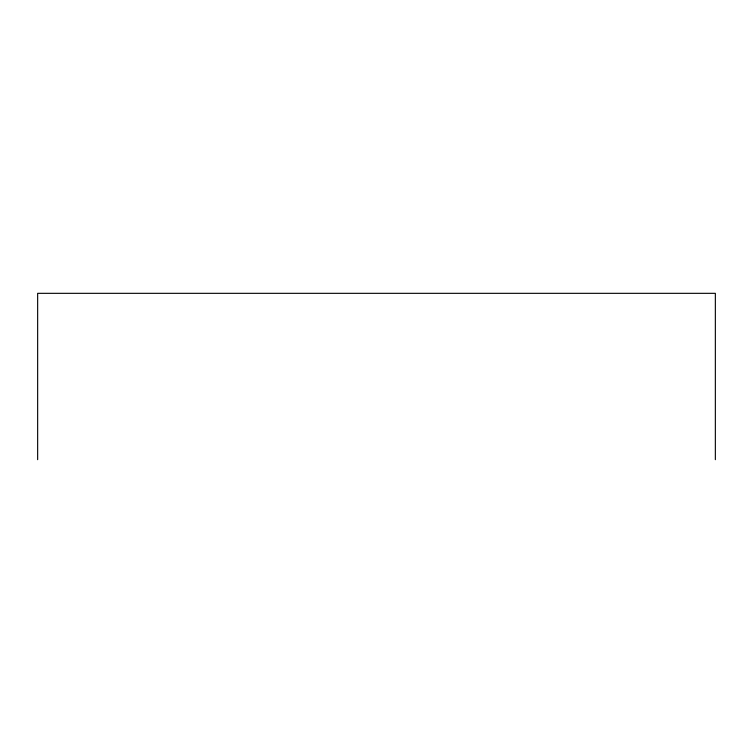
<?xml version="1.0" encoding="UTF-8"?>
<svg xmlns="http://www.w3.org/2000/svg" width="753" height="753" viewBox="0 0 753 753"><rect width="100%" height="100%" fill="white"/><g stroke="black" fill="none" stroke-linecap="round" stroke-linejoin="round"><path stroke-width="1.13" d="M715.35 459.669L715.35 293.331L37.65 293.331L37.65 459.669"/></g></svg>
